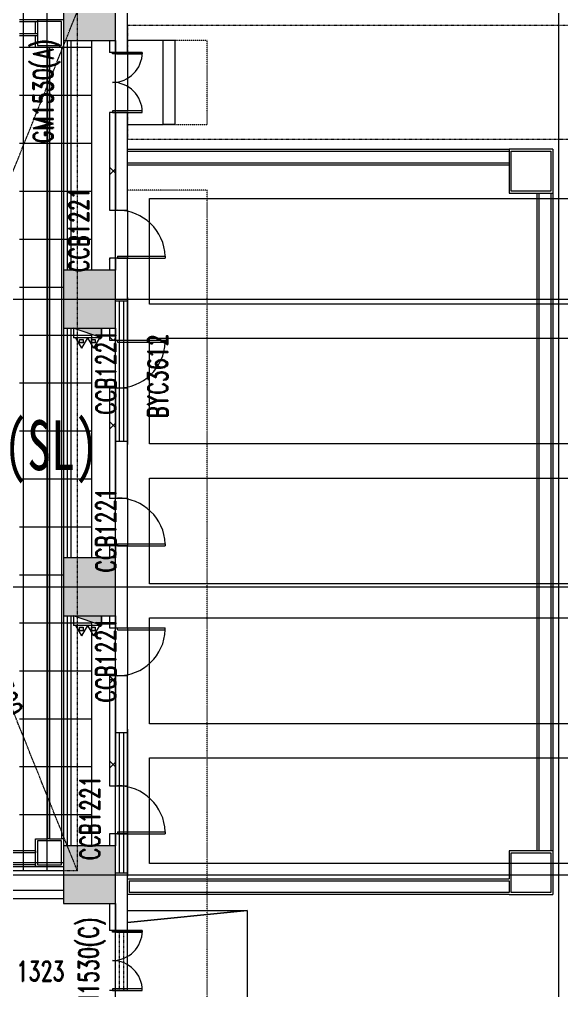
# Model space of a CAD drawing. Header units: millimetres. Extents: x -76632 to 443185, y -33181 to 192400.
# Drawn here: x 290400 to 303965, y 119500 to 143800 of the extents above; entities that cross this region are included whole.
import ezdxf

# ---------------------------------------------------------------- set-up
doc = ezdxf.new("R2010")
doc.units = ezdxf.units.MM
for name, pattern in [('1_1', [2, 1, -1]), ('Dash', [6.35, 3.175, -3.175]), ('划线', [6.36, 3.18, -3.18]), ('架空线', [3.97, 2.38, -1.59]), ('轴网线', [22.04, 18.38, -1.83, 0, -1.83])]:
    doc.linetypes.add(name, pattern=pattern)
doc.layers.get('0').update_dxf_attribs({"color": 8})
for name, color, linetype, lineweight in [('A-ANNO-NOTE', 8, 'Continuous', 5), ('A-DETL', 8, 'Continuous', 18), ('A-DETL-GENF', 8, 'Continuous', 18), ('A-DETL-THIN', 8, 'Continuous', 5), ('A-DOOR', 8, 'Continuous', 5), ('A-DOOR-IDEN', 8, 'Continuous', 9), ('A-DOOR-OPNG', 8, 'Continuous', 5), ('A-FLOR', 8, 'Continuous', 5), ('A-FLOR-PATT', 8, 'Continuous', 5), ('A-GENM', 8, 'Continuous', 5), ('A-GLAZ', 8, 'Continuous', 5), ('A-GLAZ-HDLN', 8, '划线', 5), ('A-GLAZ-IDEN', 8, 'Continuous', 9), ('A-WALL', 8, 'Continuous', 5), ('A-WALL-FNSH', 8, 'Continuous', 9), ('A-WALL-PATT', 8, 'Continuous', 9), ('M-EQPM', 8, 'Continuous', 5), ('Q-CASE', 8, '1_1', 5), ('Q-SPCQ', 8, 'Continuous', 5), ('S-BEAM', 8, 'Continuous', 5), ('S-COLS', 8, 'Continuous', 5), ('S-FNDN', 8, 'Continuous', 5), ('S-GRID', 8, 'Continuous', 9), ('S-STRS', 8, 'Continuous', 5)]:
    doc.layers.add(name, color=color, linetype=linetype, lineweight=lineweight)
doc.styles.add('RomanD_1', font='romand__.ttf', dxfattribs={"width": 0.7, "height": 500})
doc.styles.add('仿宋_6', font='simfang.ttf', dxfattribs={"width": 0.7, "height": 1250})

# ---------------------------------------------------------------- blocks, each defined once
blk = doc.blocks.new('X-ST-F3-01-C-001_HLP2_rvt-1-LAY-1F-1_500-A')
at = {"layer": 'S-COLS', "true_color": 0x808080}
for points in [[(292800, 143275), (292800, 144300), (292750, 144300), (292750, 144600), (291600, 144600), (291600, 144300), (291500, 144300), (291500, 143275), (292200, 143275)], [(292200, 136075), (292800, 136075), (292800, 137525), (291500, 137525), (291500, 136075), (291600, 136075)], [(291725, 128875), (292800, 128875), (292800, 130325), (291500, 130325), (291500, 128875), (291600, 128875)], [(292800, 121675), (292800, 123125), (291500, 123125), (291500, 121675), (292650, 121675)]]:
    blk.add_hatch(color=8, dxfattribs=at).paths.add_polyline_path(points, flags=0)
at = {"layer": 'S-COLS', "color": 7, "lineweight": 9}
for p, q in [((291500, 144300), (291500, 143275)), ((292800, 143275), (292800, 144300)), ((291500, 143275), (292800, 143275)), ((292800, 137525), (291500, 137525)), ((291500, 137525), (291500, 136075)), ((292800, 136075), (292800, 137525)), ((291500, 136075), (292800, 136075)), ((292800, 130325), (291500, 130325)), ((291500, 130325), (291500, 128875)), ((292800, 128875), (292800, 130325)), ((291500, 128875), (292800, 128875)), ((292800, 123125), (291500, 123125)), ((291500, 123125), (291500, 121675)), ((292800, 121675), (292800, 123125)), ((291500, 121675), (292800, 121675))]:
    blk.add_line(p, q, dxfattribs=at)
blk = doc.blocks.new('X-AR-F3-00-W-003_HLP2_rvt-1-LAY-1F-1_500-A')
at = {"layer": 'A-DETL', "color": 254, "linetype": 'Dash', "lineweight": 5, "true_color": 0xdddddd}
for p, q in [((305800, 143650), (293100, 143650)), ((293100, 143650), (293100, 140800)), ((293100, 140800), (305800, 140800))]:
    blk.add_line(p, q, dxfattribs=at)
blk = doc.blocks.new('门-上方带亮子 - GM1530_C_-4888096-LAY-1F-1_500-A')
at = {"layer": 'A-DOOR'}
for p, q in [((-750, 0), (-750, -750)), ((-710, 0), (-750, 0)), ((-710, -750), (-710, 0)), ((710, -750), (710, 0)), ((710, 0), (750, 0)), ((750, 0), (750, -750)), ((-750, -100), (-750, -350)), ((-710, -350), (-710, -100)), ((710, -100), (710, -350)), ((750, -350), (750, -100)), ((-750, -350), (-750, -550)), ((-710, -550), (-710, -350)), ((710, -350), (710, -550)), ((750, -550), (750, -350)), ((-750, -550), (-750, -750)), ((-710, -750), (-710, -550)), ((710, -550), (710, -750)), ((750, -750), (750, -550)), ((-750, -750), (-710, -750)), ((-750, -750), (-710, -750)), ((750, -750), (710, -750)), ((710, -750), (750, -750))]:
    blk.add_line(p, q, dxfattribs=at)
for centre, start, end in [((-750, 0), 270, 360), ((750, 0), 180, 270)]:
    blk.add_arc(centre, 750, start, end, dxfattribs=at)
at = {"layer": 'A-DOOR-OPNG'}
for p, q in [((-750, -75), (-750, 75)), ((750, -75), (750, 75))]:
    blk.add_line(p, q, dxfattribs=at)
at = {"layer": 'A-GLAZ'}
for p, q in [((-750, -75), (0, -75)), ((0, -75), (750, -75))]:
    blk.add_line(p, q, dxfattribs=at)
blk = doc.blocks.new('单扇平开门1 - CCB1221-3601981-LAY-1F-1_500-A')
at = {"layer": 'A-DOOR'}
for p, q in [((550, 1100), (600, 1100)), ((550, -100), (550, 1100)), ((600, -100), (600, 1100)), ((550, -100), (600, -100))]:
    blk.add_line(p, q, dxfattribs=at)
blk.add_arc((600, -99), 1200, 92.388, 180, dxfattribs=at)
blk = doc.blocks.new('机动车-大型货车 - LH-A-机动车-大型货车-1174524-LAY-1F-1_500-A')
at = {"layer": 'A-GENM'}
for p, q in [((-863, 4986), (863, 4986)), ((-1126, 4666), (1126, 4666)), ((1065, 4833), (-1065, 4833)), ((-1065, 4833), (-1065, 4678)), ((-1065, 4678), (1065, 4678)), ((1065, 4678), (1065, 4833)), ((-1464, 4336), (-1447, 4422)), ((-1321, 4403), (-1464, 4336)), ((-1447, 4422), (-1388, 4450)), ((-1388, 4450), (-1321, 4418)), ((-1321, 4418), (-1321, 4527)), ((-1321, 3982), (-1321, 4403)), ((-1065, 4298), (-1065, 4418)), ((1065, 4298), (1065, 4418)), ((1321, 4527), (1321, 4418)), ((1321, 4418), (1388, 4450)), ((1321, 4403), (1321, 3982)), ((1464, 4336), (1321, 4403)), ((1388, 4450), (1447, 4422)), ((1447, 4422), (1464, 4336)), ((1067, 4298), (-1065, 4298)), ((-1065, 4298), (-1065, 2814)), ((1067, 2814), (1067, 4298)), ((-1274, 3935), (-1321, 3982)), ((-1210, 3904), (-1274, 3935)), ((-1210, 2684), (-1210, 3904)), ((926, 4119), (-926, 4119)), ((-926, 4119), (-926, 2932)), ((926, 2932), (926, 4119)), ((1274, 3935), (1210, 3904)), ((1210, 3904), (1210, 2684)), ((1321, 3982), (1274, 3935)), ((-926, 2932), (-991, 2932)), ((-926, 2932), (926, 2932)), ((926, 2932), (991, 2932)), ((-1323, 2696), (1323, 2696)), ((-1323, 2684), (-1210, 2684)), ((-1323, -8197), (-1323, 2684)), ((-1126, 2756), (-1186, 2696)), ((-1087, 2782), (-1126, 2756)), ((-1065, 2814), (1067, 2814)), ((1087, 2782), (1126, 2756)), ((1126, 2756), (1186, 2696)), ((1210, 2684), (1323, 2684)), ((1323, 2684), (1323, -8197)), ((-1323, 2503), (1323, 2503)), ((1323, -8197), (-1323, -8197))]:
    blk.add_line(p, q, dxfattribs=at)
for centre, radius, start, end in [((-863, 4527), 458, 90, 180), ((-4571, 3721), 3572, 11.033, 18.6917), ((863, 4527), 458, 360, 90), ((4571, 3721), 3572, 161.3083, 168.967), ((-991, 2867), 65, 90, 150), ((991, 2867), 65, 30, 90), ((-1094, 2810), 29.1, 282.5858, 7.4142), ((-925, 2829), 141, 150, 186.2339), ((925, 2829), 141, 353.7661, 30), ((1094, 2810), 29.1, 172.5858, 257.4142)]:
    blk.add_arc(centre, radius, start, end, dxfattribs=at)
blk = doc.blocks.new('坡道 - 坡道-3685624-LAY-1F-1_500-A')
at = {"layer": 'Q-SPCQ'}
for p, q in [((-6450, -3000), (-6150, 0)), ((-6450, -3000), (-6450, 0)), ((-6450, -3000), (-6450, 0)), ((-6150, 0), (-6450, -3000)), ((-5950, 0), (-950, 0)), ((-5950, 0), (-950, 0)), ((915, 0), (2335, 0)), ((915, 0), (2335, 0)), ((4490, 0), (5910, 0)), ((4490, 0), (5910, 0)), ((6150, 0), (6450, -3000)), ((6450, -3000), (6150, 0)), ((6450, 0), (6450, -3000)), ((6450, 0), (6450, -3000)), ((6450, -3000), (-6450, -3000)), ((6450, -3000), (-6450, -3000))]:
    blk.add_line(p, q, dxfattribs=at)
blk = doc.blocks.new('单扇平开门1 - CCB1221-3602027-LAY-1F-1_500-A')
at = {"layer": 'A-DOOR'}
for p, q in [((550, 100), (600, 100)), ((550, 100), (550, -1100)), ((600, 100), (600, -1100)), ((550, -1100), (600, -1100))]:
    blk.add_line(p, q, dxfattribs=at)
blk.add_arc((600, 99), 1200, 180, 267.612, dxfattribs=at)
blk = doc.blocks.new('双扇平开外门_带观察窗 - GM1530_A_-4335688-LAY-1F-1_500-A')
at = {"layer": 'A-DOOR'}
for p, q in [((-750, 0), (-750, 750)), ((-750, 750), (-710, 750)), ((-750, 750), (-750, 600)), ((-710, 750), (-750, 750)), ((-710, 750), (-710, 0)), ((-710, 600), (-710, 750)), ((750, 750), (710, 750)), ((710, 750), (710, 0)), ((750, 750), (710, 750)), ((710, 750), (710, 600)), ((750, 0), (750, 750)), ((750, 600), (750, 750)), ((-750, 600), (-750, 400)), ((-710, 400), (-710, 600)), ((710, 600), (710, 400)), ((750, 400), (750, 600)), ((-750, 400), (-750, 100)), ((-710, 100), (-710, 400)), ((710, 400), (710, 100)), ((750, 100), (750, 400)), ((-710, 0), (-750, 0)), ((710, 0), (750, 0))]:
    blk.add_line(p, q, dxfattribs=at)
for centre, start, end in [((-750, 0), 0, 90), ((750, 0), 90, 180)]:
    blk.add_arc(centre, 750, start, end, dxfattribs=at)
at = {"layer": 'A-DOOR-OPNG'}
for p, q in [((-750, 75), (-750, -75)), ((750, 75), (750, -75))]:
    blk.add_line(p, q, dxfattribs=at)
blk = doc.blocks.new('百叶窗-带贴面 - BYC3612-4831002-LAY-1F-1_500-A')
at = {"layer": 'A-GLAZ'}
for p, q in [((-1829, 250), (1851, 250)), ((1851, 250), (-1829, 250)), ((-1749, -50), (-1749, 250)), ((-1749, 250), (1771, 250)), ((1771, 250), (1771, -50)), ((-1749, 150), (1771, 150)), ((1771, 50), (-1749, 50)), ((1771, -50), (-1749, -50))]:
    blk.add_line(p, q, dxfattribs=at)
blk = doc.blocks.new('室内消火栓箱_带灭火器__左右式_ - SG24D65-P-V100-LAY-1F-1_500-A')
at = {"layer": 'A-DETL-GENF', "lineweight": 5}
h = blk.add_hatch(color=256, dxfattribs=at)
h.paths.add_polyline_path([(105, 370), (105, 280), (195, 280), (195, 370)], flags=0)
h.paths.add_polyline_path([(-105, 370), (-195, 370), (-195, 280), (-105, 280), (-105, 300)], flags=0)
blk.add_hatch(color=256, dxfattribs=at).paths.add_polyline_path([(-350, 240), (-350, 0), (350, 0), (-100, 154)], flags=0)
for p, q in [((-300, 240), (-150, 500)), ((0, 240), (-150, 500)), ((0, 240), (150, 500)), ((300, 240), (150, 500)), ((-195, 370), (-105, 370)), ((-195, 280), (-195, 370)), ((-105, 280), (-195, 280)), ((-105, 370), (-105, 280)), ((105, 280), (105, 370)), ((105, 370), (195, 370)), ((195, 280), (105, 280)), ((195, 370), (195, 280)), ((-350, 240), (350, 240)), ((-350, 240), (350, 0)), ((-350, 240), (-350, 0)), ((-350, 240), (350, 0)), ((-350, 0), (-350, 240))]:
    blk.add_line(p, q, dxfattribs=at)
at = {"layer": 'M-EQPM'}
blk.add_line((350, 0), (350, 240), dxfattribs=at)
blk = doc.blocks.new('混凝土雨棚1 - 混凝土雨棚-300mm-2000 2-4350888-LAY-1F-1_500-A')
at = {"layer": 'Q-CASE'}
for p, q in [((12050, 2000), (-12050, 2000)), ((-12050, 2000), (-12050, 0)), ((12050, 0), (12050, 2000))]:
    blk.add_line(p, q, dxfattribs=at)
blk = doc.blocks.new('混凝土雨棚1 - 混凝土雨棚-300mm-2000 2-4800231-LAY-1F-1_500-A')
at = {"layer": 'Q-CASE'}
for p, q in [((1050, 2000), (-1050, 2000)), ((-1050, 2000), (-1050, 0)), ((1050, 0), (1050, 2000))]:
    blk.add_line(p, q, dxfattribs=at)
blk = doc.blocks.new('单扇窗- 上开 - C1512-4891592-LAY-1F-1_500-A')
at = {"layer": 'A-GLAZ-HDLN'}
for p, q in [((-750, -149), (-750, 151)), ((-750, 151), (750, 151)), ((-750, 51), (750, 51)), ((750, 151), (750, -149)), ((750, -49), (-750, -49)), ((750, -149), (-750, -149))]:
    blk.add_line(p, q, dxfattribs=at)
blk = doc.blocks.new('under ground - A-3342470-LAY-1F-1_500-A')
at = {"layer": 'A-DETL-GENF', "color": 9, "linetype": '划线', "lineweight": 5, "true_color": 0xbababa}
for p, q in [((0, 0), (0, -21500)), ((8649, 0), (0, 0)), ((0, -21500), (8649, 0)), ((8649, -21500), (0, 0)), ((8649, -21500), (8649, 0)), ((8649, -21500), (0, -21500))]:
    blk.add_line(p, q, dxfattribs=at)

msp = doc.modelspace()

# ---------------------------------------------------------------- hatches: boundary and pattern name
at = {"layer": 'A-FLOR-PATT', "transparency": 33554687}
h = msp.add_hatch(dxfattribs=at)
h.set_pattern_fill('FP_21', color=256, style=0, pattern_type=2)
h.set_pattern_definition([(180, (411697.2, 27902.8), (-1e-13, -1200), []), (270, (411697.24, 27902.76), (600, 4e-14), [])])
h.paths.add_polyline_path([(290425, 19150), (292200, 19150), (292200, 20875), (291500, 20875), (291500, 22325), (292200, 22325), (292200, 28075), (291500, 28075), (291500, 28800), (283800, 28800), (283800, 28575), (290425, 28575), (290425, 22095.1)], flags=0)
h.paths.add_polyline_path([(290910.5, 43100), (291500, 43100), (291500, 43925), (292200, 43925), (292200, 49520.7), (291750, 49675), (291500, 49675), (291500, 51125), (292200, 51125), (292200, 56875), (291500, 56875), (291500, 58325), (292200, 58325), (292200, 64075), (291500, 64075), (291500, 65525), (292200, 65525), (292200, 71120.7), (291750, 71275), (291500, 71275), (291500, 72725), (292200, 72725), (292200, 78475), (291500, 78475), (291500, 79500), (290425, 79500), (290425, 44550), (283800, 44550), (283800, 44500), (283400, 44500), (283400, 44550), (283200, 44550), (283200, 43800), (283800, 43800), (283800, 43100), (288072.1, 43100)], flags=0)
h.paths.add_polyline_path([(291995, 49305.3), (291905, 49305.3), (291905, 49395.3), (291995, 49395.3)], flags=0)
h.paths.add_polyline_path([(291905, 70905.3), (291905, 70995.3), (291995, 70995.3), (291995, 70905.3), (291983.5, 70905.3)], flags=0)
h.paths.add_polyline_path([(290910.5, 86500), (291600, 86500), (291600, 86550), (291500, 86550), (291500, 87125), (292200, 87125), (292200, 92720.7), (291750, 92875), (291500, 92875), (291500, 94325), (292200, 94325), (292200, 100075), (291500, 100075), (291500, 101525), (292200, 101525), (292200, 102775), (291600, 102775), (291600, 103025), (292200, 103025), (292200, 107120.7), (291750, 107275), (291500, 107275), (291500, 107875), (283800, 107875), (283800, 107400), (284300, 107400), (284300, 107360), (283350, 107360), (283350, 106300), (290300, 106300), (290300, 103025), (290800, 103025), (290800, 102775), (290300, 102775), (290300, 98850), (283800, 98850), (283800, 97950), (290300, 97950), (290300, 86500)], flags=0)
h.paths.add_polyline_path([(291905, 92505.3), (291905, 92595.3), (291995, 92595.3), (291995, 92505.3)], flags=0)
h.paths.add_polyline_path([(283325, 97900), (283400, 97900), (283400, 98900), (283325, 98900), (283325, 98000)], flags=0)
h.paths.add_polyline_path([(283450, 97900), (283750, 97900), (283750, 98850), (283450, 98850), (283450, 98000)], flags=0)
h.paths.add_polyline_path([(291995, 106905.3), (291905, 106905.3), (291905, 106995.3), (291995, 106995.3), (291995, 106931.5)], flags=0)
h.paths.add_polyline_path([(283800, 122500), (291500, 122500), (291500, 123125), (292200, 123125), (292200, 128720.7), (291750, 128875), (291500, 128875), (291500, 130325), (292200, 130325), (292200, 135920.7), (291750, 136075), (291500, 136075), (291500, 137525), (292200, 137525), (292200, 143275), (291500, 143275), (291500, 144300), (290400, 144300), (290400, 123800), (283200, 123800), (283200, 123000), (283800, 123000), (283800, 122918.5)], flags=0)
h.paths.add_polyline_path([(291905, 128505.3), (291905, 128595.3), (291995, 128595.3), (291995, 128505.3)], flags=0)
h.paths.add_polyline_path([(291995, 135705.3), (291905, 135705.3), (291905, 135795.3), (291995, 135795.3)], flags=0)
h.paths.add_polyline_path([(291500, 144600), (291500, 144725), (292200, 144725), (292200, 150320.7), (291750, 150475), (291500, 150475), (291500, 151925), (292200, 151925), (292200, 156950), (291350, 156950), (291350, 157800), (283925, 157800), (283925, 157100), (283200, 157100), (283200, 156400), (290700, 156396.8), (290700, 144600), (290910.5, 144600)], flags=0)
h.paths.add_polyline_path([(291905, 150105.3), (291905, 150195.3), (291995, 150195.3), (291995, 150105.3)], flags=0)
h.paths.add_polyline_path([(263400, 151200), (263400, 151800), (264000, 151800), (264000, 157100), (263275, 157100), (263275, 157800), (255125, 157800), (255125, 157100), (255000, 157100), (255000, 156050), (262650, 156050), (262650, 151200)], flags=0)
at = {"layer": 'A-WALL-PATT', "lineweight": 5, "transparency": 33554687}
h = msp.add_hatch(dxfattribs=at)
h.set_pattern_fill('FP_11', color=256, style=0, pattern_type=2)
h.set_pattern_definition([(45, (-4e-09, 0), (-1060.66, 1060.66), []), (135, (-4e-09, 0), (-1060.66, -1060.66), [])])
h.paths.add_polyline_path([(292650, 118700), (292800, 118700), (292800, 119500), (292650, 119500)], flags=0)
h.paths.add_polyline_path([(292650, 121000), (292800, 121000), (292800, 121675), (292650, 121675), (292650, 121550)], flags=0)
h.paths.add_polyline_path([(292800, 123125), (292800, 123425), (292650, 123425), (292650, 123125), (292768.4, 123125)], flags=0)
h.paths.add_polyline_path([(292650, 124625), (292800, 124625), (292800, 127375), (292650, 127375), (292650, 125595.2)], flags=0)
h.paths.add_polyline_path([(292650, 128575), (292800, 128575), (292800, 128875), (292650, 128875)], flags=0)
h.paths.add_polyline_path([(292672, 130325), (292800, 130325), (292800, 130625), (292650, 130625), (292650, 130325)], flags=0)
h.paths.add_polyline_path([(292650, 131825), (292800, 131825), (292800, 134575), (292650, 134575)], flags=0)
h.paths.add_polyline_path([(292650, 135775), (292800, 135775), (292800, 136075), (292650, 136075)], flags=0)
h.paths.add_polyline_path([(292800, 137525), (292800, 137825), (292650, 137825), (292650, 137525), (292672, 137525)], flags=0)
h.paths.add_polyline_path([(292800, 139025), (292800, 141475), (292650, 141475), (292650, 139025)], flags=0)
h.paths.add_polyline_path([(292750, 142975), (292800, 142975), (292800, 143275), (292650, 143275), (292650, 142975)], flags=0)

# ---------------------------------------------------------------- linework, layer by layer
at = {"layer": 'A-DETL-THIN', "transparency": 33554687}
msp.add_line((303900, 6200), (303900, 156800.1), dxfattribs=at)
at = {"layer": 'A-FLOR', "transparency": 33554687}
for p, q in [((291600, 137525), (291600, 143275)), ((292200, 143275), (292200, 137525)), ((291600, 130325), (291600, 136075)), ((292200, 135920.7), (292200, 130325)), ((291600, 123125), (291600, 128875)), ((292200, 128720.7), (292200, 123125)), ((291500, 122500), (283800, 122500))]:
    msp.add_line(p, q, dxfattribs=at)
at = {"layer": 'A-WALL', "lineweight": 9, "transparency": 33554687}
for p, q in [((292650, 143275), (292650, 142975)), ((292800, 143275), (292800, 142975)), ((292800, 142975), (292800, 143275)), ((292650, 141475), (292650, 139025)), ((292800, 141475), (292800, 139025)), ((292800, 139025), (292800, 141475)), ((292650, 139025), (292800, 139025)), ((292800, 137825), (292650, 137825)), ((292650, 137825), (292650, 137525)), ((292800, 137825), (292800, 137525)), ((292800, 137525), (292800, 137825)), ((292650, 136075), (292650, 135775)), ((292800, 136075), (292800, 135775)), ((292800, 135775), (292800, 136075)), ((292650, 135775), (292800, 135775)), ((292800, 134575), (292650, 134575)), ((292650, 134575), (292650, 131825)), ((292800, 134575), (292800, 131825)), ((292800, 131825), (292800, 134575)), ((292650, 131825), (292800, 131825)), ((292800, 130625), (292650, 130625)), ((292650, 130625), (292650, 130325)), ((292800, 130625), (292800, 130325)), ((292800, 130325), (292800, 130625)), ((292650, 128875), (292650, 128575)), ((292800, 128875), (292800, 128575)), ((292800, 128575), (292800, 128875)), ((292650, 128575), (292800, 128575)), ((292800, 127375), (292650, 127375)), ((292650, 127375), (292650, 124625)), ((292800, 127375), (292800, 124625)), ((292800, 124625), (292800, 127375)), ((292650, 124625), (292800, 124625)), ((292800, 123425), (292650, 123425)), ((292650, 123425), (292650, 123125)), ((292800, 123425), (292800, 123125)), ((292800, 123125), (292800, 123425)), ((291500, 122000), (283800, 122000)), ((283800, 121800), (291500, 121800)), ((292650, 121675), (292650, 121000)), ((292800, 121675), (292800, 121000)), ((292800, 121000), (292800, 121675))]:
    msp.add_line(p, q, dxfattribs=at)
at = {"layer": 'A-WALL', "transparency": 33554687}
for p, q in [((293100, 142935), (293100, 141515)), ((292800, 137825), (292800, 139025)), ((293100, 139025), (293100, 137825)), ((292800, 134575), (292800, 135775)), ((293100, 135775), (293100, 134575)), ((292800, 130625), (292800, 131825)), ((293100, 131825), (293100, 130625)), ((292800, 127375), (292800, 128575)), ((293100, 128575), (293100, 127375)), ((292800, 123425), (292800, 124625)), ((293100, 124625), (293100, 123425))]:
    msp.add_line(p, q, dxfattribs=at)
at = {"layer": 'A-WALL-FNSH', "lineweight": 5, "transparency": 33554687}
for p, q in [((293100, 142975), (293100, 144000)), ((292825, 142975), (293100, 142975)), ((293100, 141475), (292825, 141475)), ((293100, 139025), (293100, 141475)), ((292800, 139025), (293100, 139025)), ((293100, 137825), (292800, 137825)), ((293100, 135775), (293100, 137825)), ((292800, 135775), (293100, 135775)), ((293100, 134575), (292800, 134575)), ((293100, 131825), (293100, 134575)), ((292800, 131825), (293100, 131825)), ((293100, 130625), (292800, 130625)), ((293100, 128575), (293100, 130625)), ((292800, 128575), (293100, 128575)), ((293100, 127375), (292800, 127375)), ((293100, 124625), (293100, 127375)), ((292800, 124625), (293100, 124625)), ((293100, 123425), (292800, 123425)), ((293100, 121000), (293100, 123425)), ((292825, 121000), (293100, 121000))]:
    msp.add_line(p, q, dxfattribs=at)
at = {"layer": 'S-BEAM', "transparency": 33554687}
for p, q in [((290400, 143800), (290850, 143800)), ((290400, 143750), (290850, 143750)), ((290850, 143800), (290850, 143750)), ((290400, 143450), (290850, 143450)), ((290400, 143400), (290850, 143400)), ((290850, 143450), (290850, 143400)), ((291100, 143100), (291150, 143100)), ((291100, 143100), (291100, 123300)), ((291150, 143100), (291150, 123300)), ((291450, 143100), (291500, 143100)), ((291450, 143100), (291450, 123300)), ((291500, 143100), (291500, 137525)), ((293100, 140550), (302650, 140550)), ((293100, 140500), (302650, 140500)), ((302650, 140550), (302650, 140500)), ((302650, 140200), (293100, 140200)), ((302650, 140150), (293100, 140150)), ((302650, 140200), (302650, 140150)), ((303350, 139449.5), (303400, 139449.5)), ((303350, 139449.5), (303350, 123000.5)), ((303400, 139449.5), (303700, 139449.5)), ((303400, 139449.5), (303400, 123000.5)), ((303700, 139449.5), (303750, 139449.5)), ((303700, 139449.5), (303700, 123000.5)), ((303750, 139449.5), (303750, 123000.5)), ((291500, 136075), (291500, 130325)), ((291500, 128875), (291500, 123300)), ((291150, 123300), (291100, 123300)), ((291500, 123300), (291450, 123300)), ((290800, 123000), (284100, 123000)), ((290800, 123000), (290800, 122950)), ((303400, 123000.5), (303350, 123000.5)), ((303700, 123000.5), (303400, 123000.5)), ((303750, 123000.5), (303700, 123000.5)), ((290800, 122950), (284050, 122950)), ((290800, 122650), (283800, 122650)), ((290800, 122600), (283800, 122600)), ((290800, 122650), (290800, 122600)), ((293100, 122300), (302650, 122300)), ((293150, 122250), (293150, 121950)), ((293150, 122250), (302650, 122250)), ((302650, 121900), (293100, 121900)), ((302650, 121950), (293150, 121950))]:
    msp.add_line(p, q, dxfattribs=at)
at = {"layer": 'S-FNDN', "transparency": 33554687}
for p, q in [((290800, 143450), (290800, 143750)), ((290850, 143800), (291500, 143800)), ((290850, 143750), (290850, 143450)), ((291450, 143750), (290850, 143750)), ((291450, 143150), (291450, 143750)), ((290800, 143100), (290800, 143400)), ((290850, 143400), (290850, 143150)), ((290850, 143150), (291450, 143150)), ((291500, 143275), (291500, 143100)), ((291100, 143100), (290800, 143100)), ((291450, 143100), (291150, 143100)), ((303750, 140550), (302650, 140550)), ((302650, 140550), (302650, 139450)), ((302700, 139500), (302700, 140500)), ((302700, 140500), (303700, 140500)), ((303700, 140500), (303700, 139500)), ((303750, 140550), (303750, 139450)), ((303700, 139500), (302700, 139500)), ((302650, 139450), (303750, 139450)), ((290800, 123300), (291100, 123300)), ((290800, 123000), (290800, 123300)), ((290850, 123250), (290850, 122650)), ((291450, 123250), (290850, 123250)), ((291150, 123300), (291450, 123300)), ((291450, 122650), (291450, 123250)), ((291500, 123300), (291500, 123125)), ((290800, 122950), (290800, 123000)), ((303750, 123000), (302650, 123000)), ((302650, 123000), (302650, 122300)), ((303750, 123000), (303750, 121900)), ((290800, 122650), (290800, 122950)), ((302700, 121950), (302700, 122950)), ((302700, 122950), (303700, 122950)), ((303700, 122950), (303700, 121950)), ((290800, 122600), (290800, 122650)), ((291500, 122600), (290800, 122600)), ((290850, 122650), (291450, 122650)), ((302650, 122250), (302650, 121950)), ((302650, 121900), (303750, 121900)), ((303700, 121950), (302700, 121950))]:
    msp.add_line(p, q, dxfattribs=at)
at = {"layer": 'S-GRID', "linetype": '轴网线', "transparency": 33554687}
for p, q in [((292800, -17706.2), (292800, 174400)), ((-16000, 136800), (308800, 136800)), ((-16000, 129600), (308800, 129600)), ((-16000, 122400), (308800, 122400))]:
    msp.add_line(p, q, dxfattribs=at)
at = {"layer": 'S-STRS', "transparency": 33554687}
for p, q in [((294000, 143275), (293100, 143275)), ((294000, 141175), (294000, 143275)), ((294300, 143275), (294000, 143275)), ((294300, 141175), (294300, 143275)), ((293100, 141175), (294000, 141175)), ((294300, 141175), (294000, 141175))]:
    msp.add_line(p, q, dxfattribs=at)
at = {"layer": 'S-STRS', "linetype": '架空线', "transparency": 33554687}
for p, q in [((294000, 141175), (294000, 143275)), ((294300, 141175), (294300, 143275))]:
    msp.add_line(p, q, dxfattribs=at)

# ---------------------------------------------------------------- block references
at = {"lineweight": 5, "transparency": 33554687}
for name in ['X-AR-F3-00-W-003_HLP2_rvt-1-LAY-1F-1_500-A', 'X-ST-F3-01-C-001_HLP2_rvt-1-LAY-1F-1_500-A']:
    msp.add_blockref(name, (0, 0), dxfattribs=at)
at = {"layer": 'A-DETL-GENF', "lineweight": 5, "transparency": 33554687}
msp.add_blockref('under ground - A-3342470-LAY-1F-1_500-A', (283200, 144000), dxfattribs=at)
at = {"layer": 'A-DOOR', "transparency": 33554687}
for name, p, rotation in [('双扇平开外门_带观察窗 - GM1530_A_-4335688-LAY-1F-1_500-A', (292725, 142225), 270), ('单扇平开门1 - CCB1221-3601981-LAY-1F-1_500-A', (292950, 138425), 270), ('单扇平开门1 - CCB1221-3602027-LAY-1F-1_500-A', (292950, 135175), 90), ('单扇平开门1 - CCB1221-3601981-LAY-1F-1_500-A', (292950, 131225), 270), ('单扇平开门1 - CCB1221-3602027-LAY-1F-1_500-A', (292950, 127975), 90), ('单扇平开门1 - CCB1221-3601981-LAY-1F-1_500-A', (292950, 124025), 270), ('门-上方带亮子 - GM1530_C_-4888096-LAY-1F-1_500-A', (292725, 120250), 90)]:
    msp.add_blockref(name, p, dxfattribs=dict(at, rotation=rotation))
at = {"layer": 'A-GENM', "transparency": 33554687, "rotation": 270}
for name, p in [('混凝土雨棚1 - 混凝土雨棚-300mm-2000 2-4800231-LAY-1F-1_500-A', (293100, 142225)), ('混凝土雨棚1 - 混凝土雨棚-300mm-2000 2-4350888-LAY-1F-1_500-A', (293100, 127475)), ('机动车-大型货车 - LH-A-机动车-大型货车-1174524-LAY-1F-1_500-A', (301850, 138000)), ('机动车-大型货车 - LH-A-机动车-大型货车-1174524-LAY-1F-1_500-A', (301850, 134500)), ('机动车-大型货车 - LH-A-机动车-大型货车-1174524-LAY-1F-1_500-A', (301850, 131000)), ('机动车-大型货车 - LH-A-机动车-大型货车-1174524-LAY-1F-1_500-A', (301850, 127500)), ('机动车-大型货车 - LH-A-机动车-大型货车-1174524-LAY-1F-1_500-A', (301850, 124000))]:
    msp.add_blockref(name, p, dxfattribs=at)
at = {"layer": 'A-GLAZ', "transparency": 33554687, "rotation": 270}
for name, p in [('百叶窗-带贴面 - BYC3612-4831002-LAY-1F-1_500-A', (292850, 135011.4)), ('百叶窗-带贴面 - BYC3612-4831002-LAY-1F-1_500-A', (292850, 124211.4)), ('单扇窗- 上开 - C1512-4891592-LAY-1F-1_500-A', (292948.9, 120250))]:
    msp.add_blockref(name, p, dxfattribs=at)
at = {"layer": 'M-EQPM', "transparency": 33554687, "rotation": 180}
for p in [(292100, 136075), (292100, 128875)]:
    msp.add_blockref('室内消火栓箱_带灭火器__左右式_ - SG24D65-P-V100-LAY-1F-1_500-A', p, dxfattribs=at)
at = {"layer": 'Q-SPCQ', "transparency": 33554687, "rotation": 90}
msp.add_blockref('坡道 - 坡道-3685624-LAY-1F-1_500-A', (293100, 115050), dxfattribs=at)

# ---------------------------------------------------------------- texts
at = {"layer": 'A-ANNO-NOTE', "lineweight": 9, "transparency": 33554687, "insert": (290000.5, 133771.9), "char_height": 1250, "width": 3142.615, "attachment_point": 1, "style": '仿宋_6'}
msp.add_mtext('(SL)', dxfattribs=at)
at = {"layer": 'A-ANNO-NOTE', "lineweight": 9, "transparency": 33554687, "insert": (289918.8, 127950.5), "char_height": 500, "width": 2216.666, "attachment_point": 1, "rotation": 291.91296, "style": 'RomanD_1'}
msp.add_mtext('-1500', dxfattribs=at)
at = {"layer": 'A-DOOR-IDEN', "transparency": 33554687, "char_height": 500, "attachment_point": 1, "rotation": 90, "style": 'RomanD_1'}
for s, insert, width in [('GM1530(A)', (290742.9, 140704.1), 3619.619), ('CCB1221', (291638.4, 137474.6), 3002.32), ('CCB1221', (292315.1, 133907.9), 3002.32), ('CCB1221', (292315.1, 129957.9), 3002.32), ('CCB1221', (292315.1, 126707.9), 3002.32), ('CCB1221', (291915.1, 122757.9), 3002.32), ('GM1530(C)', (291881.3, 118716.9), 3647.678)]:
    msp.add_mtext(s, dxfattribs=dict(at, insert=insert, width=width))
at = {"layer": 'A-DOOR-IDEN', "transparency": 33554687, "insert": (290329, 120239.3), "char_height": 500, "width": 1683.544, "attachment_point": 1, "style": 'RomanD_1'}
msp.add_mtext('1323', dxfattribs=at)
at = {"layer": 'A-GLAZ-IDEN', "transparency": 33554687, "insert": (293611, 133824.5), "char_height": 500, "width": 2946.202, "attachment_point": 1, "rotation": 90, "style": 'RomanD_1'}
msp.add_mtext('BYC3612', dxfattribs=at)

doc.saveas('drawing.dxf')
